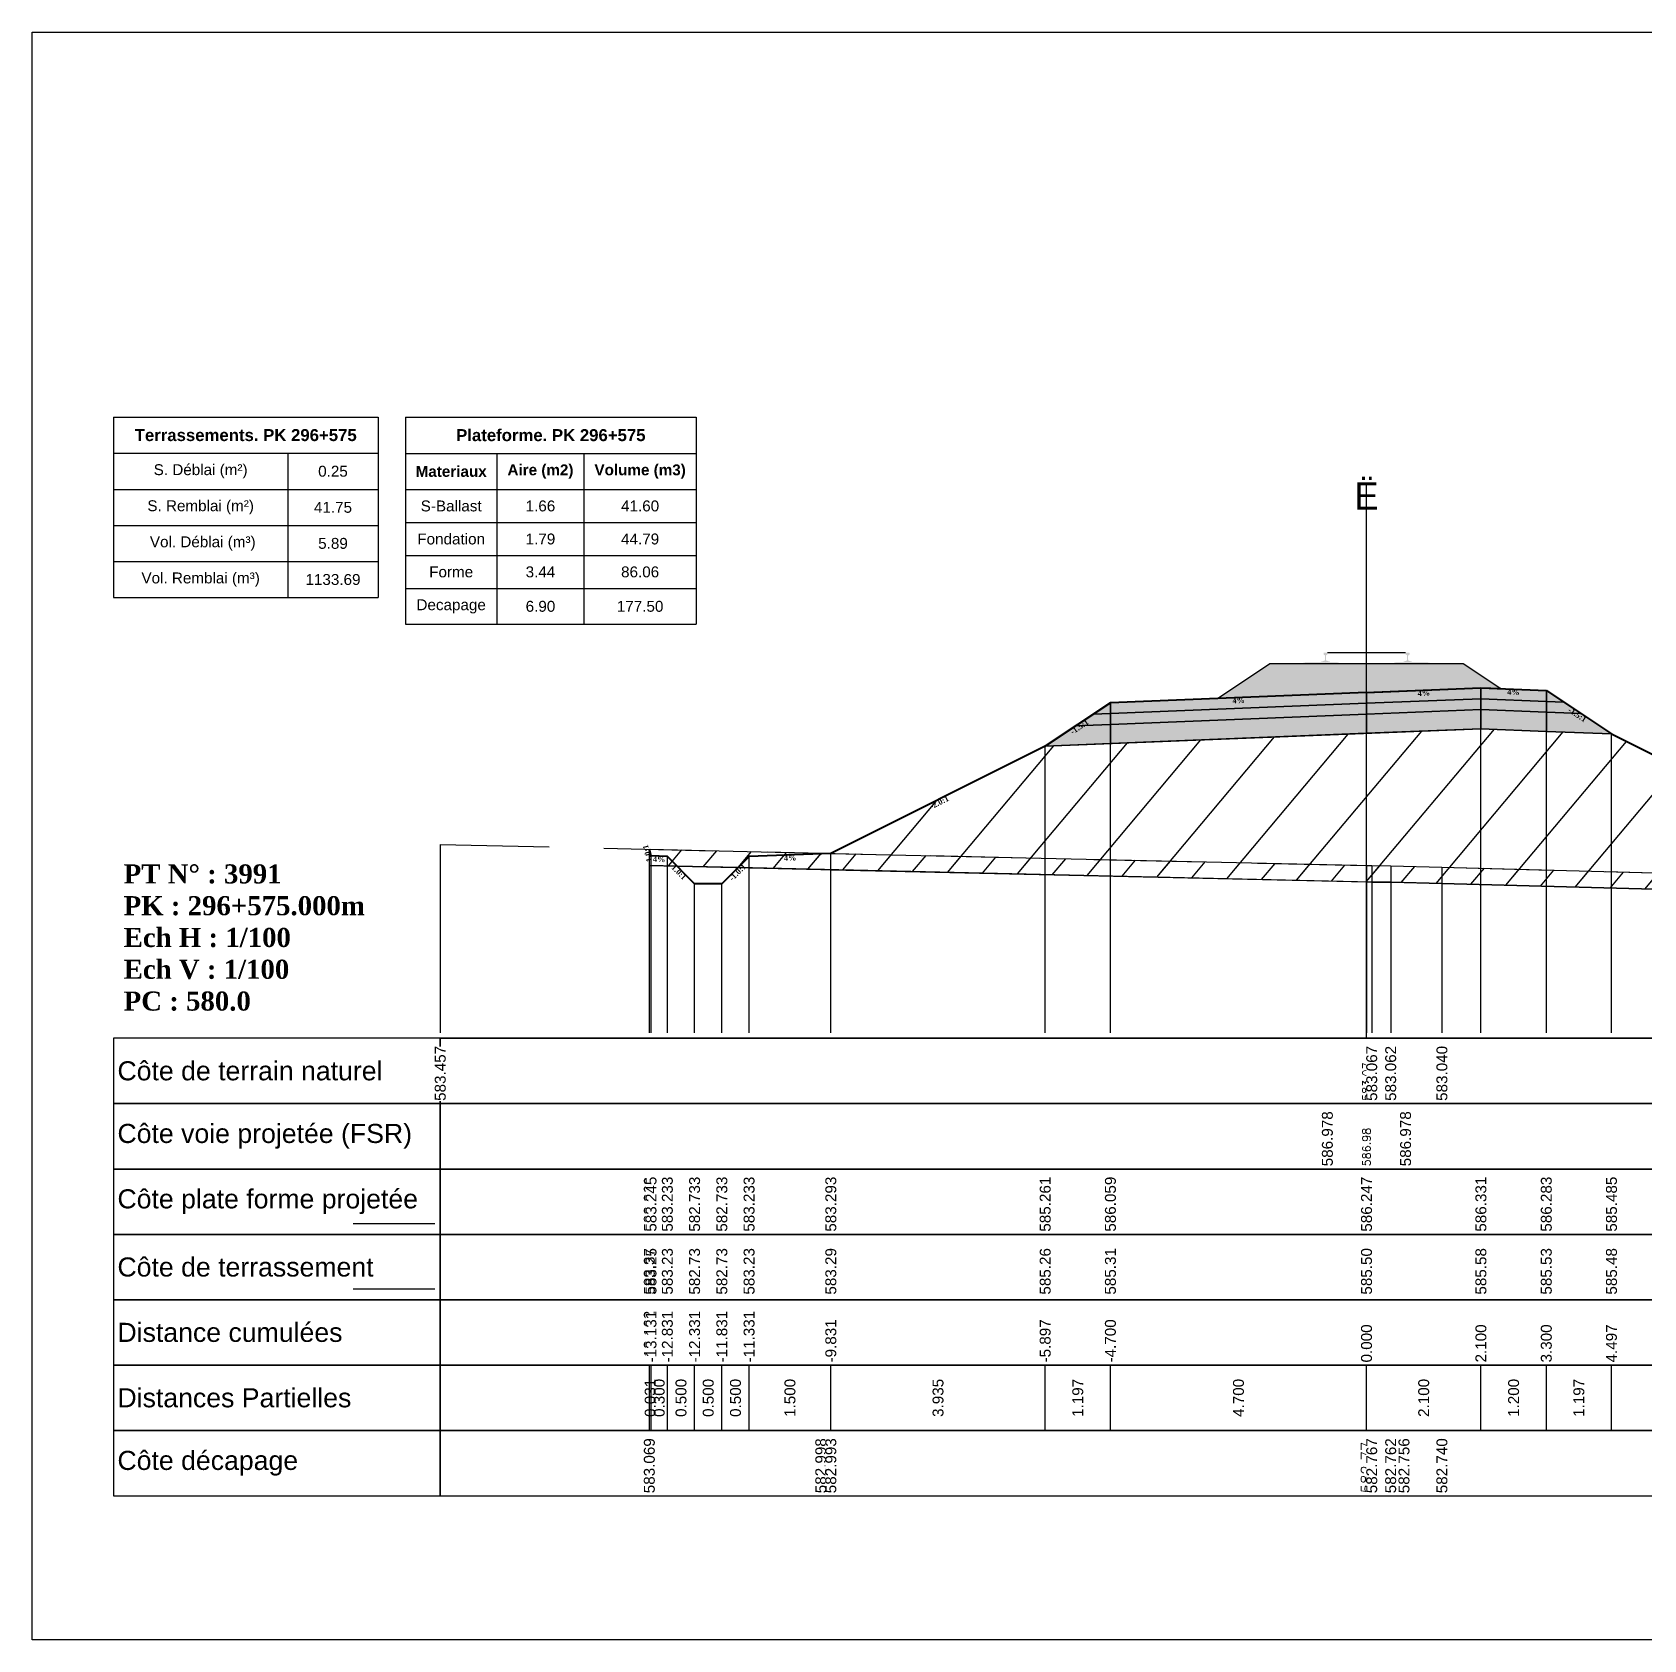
# Model space of a CAD drawing. Header units: millimetres. Extents: x 2762 to 3076, y 916 to 3305.
# Drawn here: x 2950.21 to 2979.79, y 2885.65 to 2915.15 of the extents above; entities that cross this region are included whole.
import ezdxf

# ---------------------------------------------------------------- set-up
doc = ezdxf.new("R2010")
doc.units = ezdxf.units.MM
doc.header["$LTSCALE"] = 2
doc.linetypes.add('CACHE', pattern=[9.525, 6.35, -3.175])
doc.linetypes.add('DASHED', pattern=[0.75, 0.5, -0.25])
for name, color, linetype in [('C-ANNO-TABL', 1, 'Continuous'), ('C-ANNO-TABL-TEXT', 150, 'Continuous'), ('C-ANNO-TABL-TITL', 150, 'Continuous'), ('C-ANNO-TABL-TTBL', 5, 'Continuous'), ('C-ROAD-CORR', 5, 'Continuous'), ('C-ROAD-SCTN', 7, 'Continuous')]:
    doc.layers.add(name, color=color, linetype=linetype)
doc.styles.add('ARIAL', font='arial.ttf')
doc.styles.add('C3D_Etiquette', font='romans.shx')
doc.styles.add('C3D_Profil_Travers', font='romans.shx')
doc.styles.get("Standard").update_dxf_attribs({"font": 'arial.ttf'})

msp = doc.modelspace()

# ---------------------------------------------------------------- hatches: boundary and pattern name
at = {"linetype": 'Continuous', "lineweight": -3}
msp.add_hatch(color=254, dxfattribs=at).paths.add_polyline_path([(2973.487, 2903.378), (2973.487, 2903.563), (2973.602, 2903.584), (2973.95, 2903.584), (2973.95, 2903.589), (2973.876, 2903.589), (2973.876, 2903.599), (2973.877, 2903.6), (2973.879, 2903.601), (2973.88, 2903.601), (2973.9, 2903.603), (2973.903, 2903.603), (2973.906, 2903.605), (2973.934, 2903.615), (2973.937, 2903.616), (2973.938, 2903.618), (2973.939, 2903.619), (2973.94, 2903.623), (2973.941, 2903.63), (2973.942, 2903.639), (2973.943, 2903.65), (2973.943, 2903.674), (2973.942, 2903.689), (2973.942, 2903.696), (2973.941, 2903.702), (2973.94, 2903.706), (2973.94, 2903.708), (2973.939, 2903.712), (2973.938, 2903.713), (2973.937, 2903.715), (2973.936, 2903.716), (2973.935, 2903.717), (2973.919, 2903.722), (2973.917, 2903.724), (2973.916, 2903.725), (2973.915, 2903.727), (2973.915, 2903.729), (2973.915, 2903.747), (2973.916, 2903.752), (2973.917, 2903.754), (2973.919, 2903.756), (2973.921, 2903.758), (2973.924, 2903.759), (2973.925, 2903.759), (2973.929, 2903.76), (2973.933, 2903.761), (2973.936, 2903.761), (2973.94, 2903.761), (2973.945, 2903.761), (2973.948, 2903.761), (2973.951, 2903.761), (2973.955, 2903.761), (2973.958, 2903.761), (2973.962, 2903.761), (2973.967, 2903.761), (2973.97, 2903.761), (2973.974, 2903.76), (2973.978, 2903.759), (2973.979, 2903.759), (2973.981, 2903.758), (2973.984, 2903.756), (2973.986, 2903.754), (2973.987, 2903.752), (2973.987, 2903.747), (2973.987, 2903.729), (2973.987, 2903.727), (2973.987, 2903.725), (2973.986, 2903.724), (2973.984, 2903.722), (2973.968, 2903.717), (2973.967, 2903.716), (2973.965, 2903.715), (2973.964, 2903.713), (2973.964, 2903.712), (2973.963, 2903.708), (2973.962, 2903.706), (2973.962, 2903.702), (2973.961, 2903.696), (2973.96, 2903.689), (2973.96, 2903.674), (2973.96, 2903.65), (2973.961, 2903.639), (2973.962, 2903.63), (2973.963, 2903.623), (2973.964, 2903.619), (2973.965, 2903.618), (2973.966, 2903.616), (2973.968, 2903.615), (2973.997, 2903.605), (2974, 2903.603), (2974.003, 2903.603), (2974.023, 2903.601), (2974.024, 2903.601), (2974.025, 2903.6), (2974.026, 2903.599), (2974.026, 2903.589), (2973.952, 2903.589), (2973.952, 2903.584), (2974.156, 2903.584), (2974.288, 2903.553), (2975.122, 2903.553), (2975.253, 2903.584), (2975.457, 2903.584), (2975.457, 2903.589), (2975.383, 2903.589), (2975.383, 2903.599), (2975.384, 2903.6), (2975.386, 2903.601), (2975.387, 2903.601), (2975.407, 2903.603), (2975.41, 2903.603), (2975.413, 2903.605), (2975.441, 2903.615), (2975.444, 2903.616), (2975.445, 2903.618), (2975.446, 2903.619), (2975.447, 2903.623), (2975.448, 2903.63), (2975.449, 2903.639), (2975.45, 2903.65), (2975.45, 2903.674), (2975.449, 2903.689), (2975.449, 2903.696), (2975.448, 2903.702), (2975.447, 2903.706), (2975.447, 2903.708), (2975.446, 2903.712), (2975.445, 2903.713), (2975.444, 2903.715), (2975.443, 2903.716), (2975.442, 2903.717), (2975.426, 2903.722), (2975.424, 2903.724), (2975.423, 2903.725), (2975.422, 2903.727), (2975.422, 2903.729), (2975.422, 2903.747), (2975.423, 2903.752), (2975.424, 2903.754), (2975.426, 2903.756), (2975.428, 2903.758), (2975.431, 2903.759), (2975.432, 2903.759), (2975.436, 2903.76), (2975.44, 2903.761), (2975.443, 2903.761), (2975.447, 2903.761), (2975.452, 2903.761), (2975.455, 2903.761), (2975.458, 2903.761), (2975.462, 2903.761), (2975.465, 2903.761), (2975.469, 2903.761), (2975.474, 2903.761), (2975.477, 2903.761), (2975.481, 2903.76), (2975.485, 2903.759), (2975.486, 2903.759), (2975.488, 2903.758), (2975.491, 2903.756), (2975.493, 2903.754), (2975.494, 2903.752), (2975.494, 2903.747), (2975.494, 2903.729), (2975.494, 2903.727), (2975.494, 2903.725), (2975.493, 2903.724), (2975.491, 2903.722), (2975.475, 2903.717), (2975.474, 2903.716), (2975.472, 2903.715), (2975.471, 2903.713), (2975.471, 2903.712), (2975.47, 2903.708), (2975.469, 2903.706), (2975.469, 2903.702), (2975.468, 2903.696), (2975.467, 2903.689), (2975.467, 2903.674), (2975.467, 2903.65), (2975.468, 2903.639), (2975.469, 2903.63), (2975.47, 2903.623), (2975.471, 2903.619), (2975.472, 2903.618), (2975.473, 2903.616), (2975.475, 2903.615), (2975.504, 2903.605), (2975.507, 2903.603), (2975.51, 2903.603), (2975.53, 2903.601), (2975.531, 2903.601), (2975.532, 2903.6), (2975.533, 2903.599), (2975.533, 2903.589), (2975.459, 2903.589), (2975.459, 2903.584), (2975.807, 2903.584), (2975.922, 2903.563), (2975.922, 2903.378)])
h = msp.add_hatch(dxfattribs=at)
h.set_pattern_fill('GRAVEL', color=252, scale=0.009, style=0)
h.set_pattern_definition([(228.0128, (2972.136781, 2903.149716), (-1.8288, -2.0574), [0.030755, -3.0447435]), (184.96974, (2972.116207, 2903.126856), (2.743199999, 0.228600013), [0.0527764, -5.2248644]), (132.51045, (2972.063629, 2903.122284), (2.286, -2.5146), [0.0372133, -3.684125]), (267.2737, (2971.974475, 2903.065134), (0.2286, 4.572), [0.0480604, -4.7579794]), (292.83365, (2971.972189, 2903.017128), (-1.143, 2.7432), [0.047127, -4.6655827]), (357.2737, (2971.990477, 2902.973694), (-4.572, 0.2286), [0.0480604, -4.7579794]), (37.69424, (2972.038483, 2902.971408), (-2.9718, -2.286), [0.0635574, -6.2921804]), (72.25533, (2972.088775, 2903.01027), (1.6002, 5.0292), [0.0600048, -5.940473]), (121.42957, (2972.107063, 2903.06742), (-1.8288, 2.9718), [0.048223, -4.774099]), (175.23636, (2972.081917, 2903.108568), (2.5146, -0.2286), [0.055054, -2.697654]), (222.39744, (2972.027053, 2903.11314), (-2.7432, -2.5146), [0.071197, -7.0485095]), (138.81407, (2972.20079, 2903.062848), (-1.6002, 1.3716), [0.0243004, -2.405751]), (171.46923, (2972.182501, 2903.07885), (2.9718, -0.4572), [0.0462314, -4.5769175]), (225, (2972.13678, 2903.08571), (-3e-17, -0.2286), [0.032329, -0.29096]), (203.1986, (2972.12078, 2903.11314), (1.143, 0.4572), [0.01741, -1.723556]), (291.8014, (2972.104777, 2903.106282), (-0.2286, 0.6858), [0.024621, -1.206428]), (30.9638, (2972.11392, 2903.083422), (0.6858, 0.4572), [0.039989, -1.292967]), (161.565, (2972.14821, 2903.103996), (0.4572, -0.2286), [0.028916, -0.693981]), (16.38954, (2971.972189, 2903.106282), (2.286, 0.6858), [0.040508, -4.0102944]), (70.34618, (2972.011051, 2903.117712), (-0.9144, -2.5146), [0.033984, -3.3643994]), (293.1986, (2972.14821, 2903.149716), (-0.4572, 1.143), [0.034819, -1.7061465]), (343.61046, (2972.161927, 2903.117712), (-2.286, 0.6858), [0.040508, -4.0102944]), (339.44395, (2971.97219, 2902.96455), (-1.143, 0.4572), [0.039063, -1.914096]), (294.77514, (2972.008765, 2902.950834), (-1.143, 2.5146), [0.0327305, -3.2403234]), (66.8014, (2972.150497, 2902.921116), (0.4572, 1.143), [0.034819, -1.7061465]), (17.35402, (2972.164213, 2902.95312), (-2.9718, -0.9144), [0.0383204, -3.793714]), (69.44395, (2972.038483, 2902.921116), (-0.4572, -1.143), [0.0195316, -1.933628]), (101.3099, (2972.13678, 2902.921116), (-0.2286, 0.9144), [0.011656, -1.1539795]), (165.9638, (2972.134495, 2902.932546), (0.6858, -0.2286), [0.047127, -0.895415]), (186.009, (2972.088775, 2902.943976), (2.286, 0.2286), [0.043674, -4.323723]), (303.69, (2972.11392, 2903.06285), (-0.2286, 0.4572), [0.032969, -0.79126]), (353.15723, (2972.132209, 2903.035416), (3.8862, -0.4572), [0.05756, -5.698441]), (60.9454, (2972.18936, 2903.028558), (-0.9144, -1.6002), [0.023536, -2.330045]), (90, (2972.2008, 2903.04913), (-0.2286, 0.2286), [0.013716, -0.214884]), (120.25644, (2972.084203, 2902.950834), (0.9144, -1.6002), [0.031758, -3.1440547]), (48.0128, (2972.068201, 2902.978266), (1.8288, 2.0574), [0.06151, -3.0139886]), (0, (2972.10935, 2903.02399), (0.2286, 0.2286), [0.059436, -0.169164]), (325.30485, (2972.168785, 2903.023986), (2.286, -1.6002), [0.036145, -3.5783385]), (254.0546, (2972.198503, 2903.003412), (-0.2286, -0.9144), [0.033285, -1.6309485]), (207.64598, (2972.189359, 2902.971408), (-4.3434, -2.286), [0.054193, -5.365122]), (175.42608, (2972.141353, 2902.946262), (-2.9718, 0.2286), [0.0573327, -5.675926])])
h.paths.add_polyline_path([(2971.972, 2902.921), (2972.93, 2903.559), (2976.48, 2903.559), (2977.169, 2903.1), (2976.805, 2903.114)])
h = msp.add_hatch(color=11, dxfattribs=at)
h.paths.add_polyline_path([(2978.005, 2902.866), (2978.005, 2903.066), (2978.324, 2902.854)])
h.paths.add_polyline_path([(2976.805, 2902.914), (2976.805, 2903.114), (2978.005, 2903.066), (2978.005, 2902.866)])
h.paths.add_polyline_path([(2974.705, 2902.83), (2974.705, 2903.03), (2976.805, 2903.114), (2976.805, 2902.914)])
h.paths.add_polyline_path([(2970.005, 2902.642), (2970.005, 2902.842), (2974.705, 2903.03), (2974.705, 2902.83)])
h.paths.add_polyline_path([(2969.685, 2902.63), (2970.005, 2902.842), (2970.005, 2902.642)])
h = msp.add_hatch(color=30, dxfattribs=at)
h.paths.add_polyline_path([(2978.005, 2902.666), (2978.005, 2902.866), (2978.324, 2902.854), (2978.643, 2902.641)])
h.paths.add_polyline_path([(2976.805, 2902.714), (2976.805, 2902.914), (2978.005, 2902.866), (2978.005, 2902.666)])
h.paths.add_polyline_path([(2974.705, 2902.63), (2974.705, 2902.83), (2976.805, 2902.914), (2976.805, 2902.714)])
h.paths.add_polyline_path([(2970.005, 2902.442), (2970.005, 2902.642), (2974.705, 2902.83), (2974.705, 2902.63)])
h.paths.add_polyline_path([(2969.366, 2902.417), (2969.685, 2902.63), (2970.005, 2902.642), (2970.005, 2902.442)])
h = msp.add_hatch(color=83, dxfattribs=at)
h.paths.add_polyline_path([(2978.005, 2902.316), (2978.005, 2902.666), (2978.643, 2902.641), (2979.201, 2902.269)])
h.paths.add_polyline_path([(2976.805, 2902.364), (2976.805, 2902.714), (2978.005, 2902.666), (2978.005, 2902.316)])
h.paths.add_polyline_path([(2974.705, 2902.28), (2974.705, 2902.63), (2976.805, 2902.714), (2976.805, 2902.364)])
h.paths.add_polyline_path([(2970.005, 2902.092), (2970.005, 2902.442), (2974.705, 2902.63), (2974.705, 2902.28)])
h.paths.add_polyline_path([(2968.808, 2902.045), (2969.366, 2902.417), (2970.005, 2902.442), (2970.005, 2902.092)])
h = msp.add_hatch(dxfattribs=at)
h.set_pattern_fill('_U', color=3, angle=50, style=0, pattern_type=0)
h.set_pattern_definition([(50, (2963.1719, 2899.816), (-0.766044, 0.642788), [])])
h.paths.add_polyline_path([(2963.172, 2899.816), (2963.373, 2900.017), (2964.873, 2900.077), (2968.808, 2902.045), (2976.805, 2902.364), (2979.201, 2902.269), (2984.556, 2899.591), (2984.556, 2899.291), (2976.089, 2899.524), (2975.149, 2899.546), (2974.801, 2899.551)])
h.paths.add_polyline_path([(2961.542, 2899.853), (2961.542, 2900.153), (2961.573, 2900.029), (2961.873, 2900.017), (2962.049, 2899.842)])
h = msp.add_hatch(dxfattribs=at)
h.set_pattern_fill('_U', color=150, scale=0.5, angle=50, style=0, pattern_type=0)
h.set_pattern_definition([(50, (2963.17194, 2899.81596), (-0.383022, 0.321394), [])])
h.paths.add_polyline_path([(2963.172, 2899.816), (2963.373, 2900.017), (2964.873, 2900.077), (2974.801, 2899.851), (2975.149, 2899.846), (2976.089, 2899.824), (2984.556, 2899.591), (2984.556, 2899.291), (2976.089, 2899.524), (2975.149, 2899.546), (2974.801, 2899.551)])
h.paths.add_polyline_path([(2961.542, 2900.153), (2964.873, 2900.077), (2963.373, 2900.017), (2963.172, 2899.816), (2962.049, 2899.842), (2961.873, 2900.017), (2961.573, 2900.029)])
h.paths.add_polyline_path([(2961.542, 2899.853), (2961.542, 2900.153), (2961.573, 2900.029), (2961.873, 2900.017), (2962.049, 2899.842)])

# ---------------------------------------------------------------- linework, layer by layer
at = {"color": 7, "linetype": 'Continuous', "lineweight": -3}
for p, q in [((2974.705, 2896.684), (2974.705, 2906.884)), ((2957.704, 2896.684), (2991.706, 2896.684)), ((2961.542, 2889.484), (2961.542, 2890.684)), ((2961.573, 2889.484), (2961.573, 2890.684)), ((2961.573, 2889.484), (2961.573, 2890.684)), ((2961.873, 2889.484), (2961.873, 2890.684)), ((2961.873, 2889.484), (2961.873, 2890.684)), ((2962.373, 2889.484), (2962.373, 2890.684)), ((2962.373, 2889.484), (2962.373, 2890.684)), ((2962.873, 2889.484), (2962.873, 2890.684)), ((2962.873, 2889.484), (2962.873, 2890.684)), ((2963.373, 2889.484), (2963.373, 2890.684)), ((2963.373, 2889.484), (2963.373, 2890.684)), ((2964.873, 2889.484), (2964.873, 2890.684)), ((2964.873, 2889.484), (2964.873, 2890.684)), ((2968.808, 2889.484), (2968.808, 2890.684)), ((2968.808, 2889.484), (2968.808, 2890.684)), ((2970.005, 2889.484), (2970.005, 2890.684)), ((2970.005, 2889.484), (2970.005, 2890.684)), ((2974.705, 2889.484), (2974.705, 2890.684)), ((2974.705, 2889.484), (2974.705, 2890.684)), ((2976.805, 2889.484), (2976.805, 2890.684)), ((2976.805, 2889.484), (2976.805, 2890.684)), ((2978.005, 2889.484), (2978.005, 2890.684)), ((2978.005, 2889.484), (2978.005, 2890.684)), ((2979.201, 2889.484), (2979.201, 2890.684)), ((2979.201, 2889.484), (2979.201, 2890.684))]:
    msp.add_line(p, q, dxfattribs=at)
at = {"color": 251, "linetype": 'Continuous', "lineweight": -3}
for p, q in [((2971.972, 2902.921), (2972.93, 2903.559)), ((2972.93, 2903.559), (2976.48, 2903.559)), ((2976.48, 2903.559), (2977.169, 2903.1)), ((2976.805, 2903.114), (2971.972, 2902.921)), ((2974.705, 2903.03), (2976.805, 2903.114)), ((2977.169, 2903.1), (2976.805, 2903.114)), ((2976.805, 2902.914), (2976.805, 2903.114)), ((2976.805, 2903.114), (2978.005, 2903.066)), ((2976.805, 2903.114), (2976.805, 2902.914)), ((2969.685, 2902.63), (2970.005, 2902.842)), ((2970.005, 2902.842), (2974.705, 2903.03)), ((2970.005, 2902.642), (2970.005, 2902.842)), ((2970.005, 2902.842), (2970.005, 2902.642)), ((2974.705, 2902.83), (2970.005, 2902.642)), ((2974.705, 2902.83), (2974.705, 2903.03)), ((2974.705, 2903.03), (2974.705, 2902.83)), ((2976.805, 2902.914), (2974.705, 2902.83)), ((2978.005, 2902.866), (2976.805, 2902.914)), ((2978.005, 2902.866), (2978.005, 2903.066)), ((2978.005, 2903.066), (2978.324, 2902.854)), ((2978.005, 2903.066), (2978.005, 2902.866)), ((2978.324, 2902.854), (2978.005, 2902.866)), ((2970.005, 2902.642), (2969.685, 2902.63))]:
    msp.add_line(p, q, dxfattribs=at)
at = {"color": 53, "linetype": 'Continuous', "lineweight": -3}
for p, q in [((2970.005, 2902.642), (2974.705, 2902.83)), ((2974.705, 2902.83), (2976.805, 2902.914)), ((2974.705, 2902.63), (2974.705, 2902.83)), ((2974.705, 2902.83), (2974.705, 2902.63)), ((2976.805, 2902.714), (2976.805, 2902.914)), ((2976.805, 2902.914), (2978.005, 2902.866)), ((2976.805, 2902.914), (2976.805, 2902.714)), ((2978.005, 2902.666), (2978.005, 2902.866)), ((2978.005, 2902.866), (2978.324, 2902.854)), ((2978.005, 2902.866), (2978.005, 2902.666)), ((2978.324, 2902.854), (2978.643, 2902.641)), ((2969.366, 2902.417), (2969.685, 2902.63)), ((2969.685, 2902.63), (2970.005, 2902.642)), ((2970.005, 2902.442), (2970.005, 2902.642)), ((2970.005, 2902.642), (2970.005, 2902.442)), ((2974.705, 2902.63), (2970.005, 2902.442)), ((2970.005, 2902.442), (2974.705, 2902.63)), ((2976.805, 2902.714), (2974.705, 2902.63)), ((2974.705, 2902.63), (2976.805, 2902.714)), ((2974.705, 2902.28), (2974.705, 2902.63)), ((2974.705, 2902.63), (2974.705, 2902.28)), ((2978.005, 2902.666), (2976.805, 2902.714)), ((2976.805, 2902.364), (2976.805, 2902.714)), ((2976.805, 2902.714), (2978.005, 2902.666)), ((2976.805, 2902.714), (2976.805, 2902.364)), ((2978.643, 2902.641), (2978.005, 2902.666)), ((2978.005, 2902.316), (2978.005, 2902.666)), ((2978.005, 2902.666), (2978.643, 2902.641)), ((2978.005, 2902.666), (2978.005, 2902.316)), ((2978.643, 2902.641), (2979.201, 2902.269)), ((2968.808, 2902.045), (2969.366, 2902.417)), ((2970.005, 2902.442), (2969.366, 2902.417)), ((2969.366, 2902.417), (2970.005, 2902.442)), ((2970.005, 2902.092), (2970.005, 2902.442)), ((2970.005, 2902.442), (2970.005, 2902.092)), ((2974.705, 2902.28), (2970.005, 2902.092)), ((2976.805, 2902.364), (2974.705, 2902.28)), ((2978.005, 2902.316), (2976.805, 2902.364)), ((2979.201, 2902.269), (2978.005, 2902.316)), ((2970.005, 2902.092), (2968.808, 2902.045))]:
    msp.add_line(p, q, dxfattribs=at)
at = {"color": 253, "linetype": 'Continuous', "lineweight": -3}
for p, q in [((2968.808, 2902.045), (2976.805, 2902.364)), ((2976.805, 2902.364), (2979.201, 2902.269)), ((2979.201, 2902.269), (2984.556, 2899.591)), ((2964.873, 2900.077), (2968.808, 2902.045)), ((2961.542, 2900.153), (2964.873, 2900.077)), ((2961.573, 2900.029), (2961.542, 2900.153)), ((2961.542, 2899.853), (2961.542, 2900.153)), ((2961.542, 2900.153), (2961.573, 2900.029)), ((2961.542, 2899.853), (2961.542, 2900.153)), ((2961.542, 2900.153), (2961.573, 2900.029)), ((2962.049, 2899.842), (2961.542, 2899.853)), ((2962.049, 2899.842), (2961.542, 2899.853)), ((2961.873, 2900.017), (2961.573, 2900.029)), ((2961.573, 2900.029), (2961.873, 2900.017)), ((2961.573, 2900.029), (2961.873, 2900.017)), ((2962.049, 2899.842), (2961.873, 2900.017)), ((2961.873, 2900.017), (2962.049, 2899.842)), ((2961.873, 2900.017), (2962.049, 2899.842)), ((2963.172, 2899.816), (2962.049, 2899.842)), ((2962.049, 2899.842), (2963.172, 2899.816)), ((2962.373, 2899.517), (2962.049, 2899.842)), ((2963.172, 2899.816), (2963.373, 2900.017)), ((2963.373, 2900.017), (2963.172, 2899.816)), ((2963.172, 2899.816), (2963.373, 2900.017)), ((2963.373, 2900.017), (2964.873, 2900.077)), ((2964.873, 2900.077), (2963.373, 2900.017)), ((2963.373, 2900.017), (2964.873, 2900.077)), ((2964.873, 2900.077), (2974.801, 2899.851)), ((2974.801, 2899.851), (2975.149, 2899.846)), ((2975.149, 2899.846), (2976.089, 2899.824)), ((2976.089, 2899.824), (2984.556, 2899.591)), ((2963.172, 2899.816), (2962.873, 2899.517)), ((2974.801, 2899.551), (2963.172, 2899.816)), ((2974.801, 2899.551), (2963.172, 2899.816)), ((2975.149, 2899.546), (2974.801, 2899.551)), ((2975.149, 2899.546), (2974.801, 2899.551)), ((2976.089, 2899.524), (2975.149, 2899.546)), ((2976.089, 2899.524), (2975.149, 2899.546)), ((2962.873, 2899.517), (2962.373, 2899.517)), ((2984.556, 2899.291), (2976.089, 2899.524)), ((2984.556, 2899.291), (2976.089, 2899.524))]:
    msp.add_line(p, q, dxfattribs=at)
at = {"color": 8, "linetype": 'CACHE', "lineweight": -3}
for p, q in [((2974.705, 2896.784), (2974.705, 2902.28)), ((2974.705, 2896.784), (2974.705, 2902.28)), ((2976.805, 2896.784), (2976.805, 2902.364)), ((2978.005, 2896.784), (2978.005, 2902.316)), ((2979.201, 2896.784), (2979.201, 2902.269)), ((2968.808, 2896.784), (2968.808, 2902.045)), ((2970.005, 2896.784), (2970.005, 2902.092)), ((2961.542, 2896.784), (2961.542, 2900.153)), ((2961.573, 2896.784), (2961.573, 2900.029)), ((2961.873, 2896.784), (2961.873, 2900.017)), ((2963.373, 2896.784), (2963.373, 2900.017)), ((2964.873, 2896.784), (2964.873, 2900.077)), ((2962.373, 2896.784), (2962.373, 2899.517)), ((2962.873, 2896.784), (2962.873, 2899.517))]:
    msp.add_line(p, q, dxfattribs=at)
at = {"color": 105, "linetype": 'DASHED', "lineweight": -3, "ltscale": 2}
for p, q in [((2957.705, 2900.24), (2974.705, 2899.853)), ((2974.705, 2899.853), (2974.801, 2899.851)), ((2974.801, 2899.851), (2975.149, 2899.846)), ((2975.149, 2899.846), (2976.089, 2899.824)), ((2976.089, 2899.824), (2991.705, 2899.395))]:
    msp.add_line(p, q, dxfattribs=at)
at = {"color": 98, "linetype": 'CACHE', "lineweight": -3}
for p, q in [((2957.705, 2900.24), (2957.705, 2896.784)), ((2974.705, 2899.853), (2974.705, 2896.784)), ((2974.801, 2899.851), (2974.801, 2896.784)), ((2975.149, 2899.846), (2975.149, 2896.784)), ((2976.089, 2899.824), (2976.089, 2896.784))]:
    msp.add_line(p, q, dxfattribs=at)
at = {"color": 6, "linetype": 'Continuous', "lineweight": -3}
for p, q in [((2961.542, 2899.853), (2964.689, 2899.781)), ((2964.689, 2899.781), (2964.873, 2899.777)), ((2964.873, 2899.777), (2974.705, 2899.553)), ((2974.705, 2899.553), (2974.801, 2899.551)), ((2974.801, 2899.551), (2975.149, 2899.546)), ((2975.149, 2899.546), (2975.393, 2899.54)), ((2975.393, 2899.54), (2976.089, 2899.524)), ((2976.089, 2899.524), (2984.556, 2899.291))]:
    msp.add_line(p, q, dxfattribs=at)
at = {"color": 154, "linetype": 'Continuous', "lineweight": -3}
msp.add_line((2956.104, 2893.284), (2957.604, 2893.284), dxfattribs=at)
at = {"color": 1, "linetype": 'Continuous', "lineweight": -3}
msp.add_line((2956.104, 2892.084), (2957.604, 2892.084), dxfattribs=at)
at = {"color": 7, "linetype": 'Continuous', "lineweight": -3}
for points in [[(2957.704, 2895.484), (2957.704, 2896.684), (2951.704, 2896.684), (2951.704, 2895.484)], [(2957.704, 2895.484), (2991.706, 2895.484), (2991.706, 2896.684), (2957.704, 2896.684)], [(2957.704, 2894.284), (2957.704, 2895.484), (2951.704, 2895.484), (2951.704, 2894.284)], [(2957.704, 2894.284), (2991.706, 2894.284), (2991.706, 2895.484), (2957.704, 2895.484)], [(2957.704, 2893.084), (2957.704, 2894.284), (2951.704, 2894.284), (2951.704, 2893.084)], [(2957.704, 2893.084), (2991.706, 2893.084), (2991.706, 2894.284), (2957.704, 2894.284)], [(2957.704, 2891.884), (2957.704, 2893.084), (2951.704, 2893.084), (2951.704, 2891.884)], [(2957.704, 2891.884), (2991.706, 2891.884), (2991.706, 2893.084), (2957.704, 2893.084)], [(2957.704, 2890.684), (2957.704, 2891.884), (2951.704, 2891.884), (2951.704, 2890.684)], [(2957.704, 2890.684), (2991.706, 2890.684), (2991.706, 2891.884), (2957.704, 2891.884)], [(2957.704, 2889.484), (2957.704, 2890.684), (2951.704, 2890.684), (2951.704, 2889.484)], [(2957.704, 2889.484), (2991.706, 2889.484), (2991.706, 2890.684), (2957.704, 2890.684)], [(2957.704, 2888.284), (2957.704, 2889.484), (2951.704, 2889.484), (2951.704, 2888.284)], [(2957.704, 2888.284), (2991.706, 2888.284), (2991.706, 2889.484), (2957.704, 2889.484)]]:
    msp.add_3dface(points, dxfattribs=at)
at = {"layer": 'C-ANNO-TABL', "color": 7, "linetype": 'Continuous', "lineweight": -3}
for p, q in [((2951.704, 2907.419), (2954.908, 2907.419)), ((2954.908, 2907.419), (2956.563, 2907.419)), ((2954.908, 2907.419), (2954.908, 2906.757)), ((2957.063, 2907.416), (2958.745, 2907.416)), ((2958.745, 2907.416), (2960.341, 2907.416)), ((2958.745, 2907.416), (2958.745, 2906.754)), ((2960.341, 2907.416), (2962.403, 2907.416)), ((2960.341, 2907.416), (2960.341, 2906.754)), ((2951.704, 2906.757), (2954.908, 2906.757)), ((2954.908, 2906.757), (2956.563, 2906.757)), ((2954.908, 2906.757), (2954.908, 2906.095)), ((2957.063, 2906.754), (2958.745, 2906.754)), ((2958.745, 2906.754), (2960.341, 2906.754)), ((2958.745, 2906.754), (2958.745, 2906.147)), ((2960.341, 2906.754), (2962.403, 2906.754)), ((2960.341, 2906.754), (2960.341, 2906.147)), ((2951.704, 2906.095), (2954.908, 2906.095)), ((2954.908, 2906.095), (2956.563, 2906.095)), ((2954.908, 2906.095), (2954.908, 2905.432)), ((2957.063, 2906.147), (2958.745, 2906.147)), ((2958.745, 2906.147), (2960.341, 2906.147)), ((2958.745, 2906.147), (2958.745, 2905.543)), ((2960.341, 2906.147), (2962.403, 2906.147)), ((2960.341, 2906.147), (2960.341, 2905.543)), ((2957.063, 2905.543), (2958.745, 2905.543)), ((2958.745, 2905.543), (2960.341, 2905.543)), ((2958.745, 2905.543), (2958.745, 2904.939)), ((2960.341, 2905.543), (2962.403, 2905.543)), ((2960.341, 2905.543), (2960.341, 2904.939)), ((2951.704, 2905.432), (2954.908, 2905.432)), ((2954.908, 2905.432), (2956.563, 2905.432)), ((2954.908, 2905.432), (2954.908, 2904.77)), ((2957.063, 2904.939), (2958.745, 2904.939)), ((2958.745, 2904.939), (2960.341, 2904.939)), ((2958.745, 2904.939), (2958.745, 2904.28)), ((2960.341, 2904.939), (2962.403, 2904.939)), ((2960.341, 2904.939), (2960.341, 2904.28))]:
    msp.add_line(p, q, dxfattribs=at)
at = {"layer": 'C-ANNO-TABL-TTBL', "color": 7, "linetype": 'Continuous', "lineweight": -3}
for p, q in [((2951.704, 2908.084), (2956.563, 2908.084)), ((2951.704, 2908.084), (2951.704, 2907.419)), ((2956.563, 2908.084), (2956.563, 2907.419)), ((2957.063, 2908.084), (2962.403, 2908.084)), ((2957.063, 2908.084), (2957.063, 2907.416)), ((2962.403, 2908.084), (2962.403, 2907.416)), ((2951.704, 2907.419), (2951.704, 2906.757)), ((2956.563, 2907.419), (2956.563, 2906.757)), ((2957.063, 2907.416), (2957.063, 2906.754)), ((2962.403, 2907.416), (2962.403, 2906.754)), ((2951.704, 2906.757), (2951.704, 2906.095)), ((2956.563, 2906.757), (2956.563, 2906.095)), ((2957.063, 2906.754), (2957.063, 2906.147)), ((2962.403, 2906.754), (2962.403, 2906.147)), ((2951.704, 2906.095), (2951.704, 2905.432)), ((2956.563, 2906.095), (2956.563, 2905.432)), ((2957.063, 2906.147), (2957.063, 2905.543)), ((2962.403, 2906.147), (2962.403, 2905.543)), ((2957.063, 2905.543), (2957.063, 2904.939)), ((2962.403, 2905.543), (2962.403, 2904.939)), ((2951.704, 2905.432), (2951.704, 2904.77)), ((2956.563, 2905.432), (2956.563, 2904.77)), ((2957.063, 2904.939), (2957.063, 2904.28)), ((2962.403, 2904.939), (2962.403, 2904.28)), ((2951.704, 2904.77), (2954.908, 2904.77)), ((2954.908, 2904.77), (2956.563, 2904.77)), ((2957.063, 2904.28), (2958.745, 2904.28)), ((2958.745, 2904.28), (2960.341, 2904.28)), ((2960.341, 2904.28), (2962.403, 2904.28))]:
    msp.add_line(p, q, dxfattribs=at)
at = {"layer": 'C-ROAD-CORR', "color": 1, "linetype": 'Continuous', "lineweight": 40}
for p, q in [((2974.705, 2903.03), (2976.805, 2903.114)), ((2976.805, 2903.114), (2978.005, 2903.066)), ((2970.005, 2902.842), (2968.808, 2902.045)), ((2974.705, 2903.03), (2970.005, 2902.842)), ((2978.005, 2903.066), (2979.201, 2902.269)), ((2979.201, 2902.269), (2984.556, 2899.591)), ((2968.808, 2902.045), (2964.873, 2900.077)), ((2961.573, 2900.029), (2961.542, 2900.153)), ((2961.873, 2900.017), (2961.573, 2900.029)), ((2962.373, 2899.517), (2961.873, 2900.017)), ((2963.373, 2900.017), (2962.873, 2899.517)), ((2964.873, 2900.077), (2963.373, 2900.017)), ((2962.873, 2899.517), (2962.373, 2899.517))]:
    msp.add_line(p, q, dxfattribs=at)
at = {"layer": 'C-ROAD-CORR', "color": 102, "linetype": 'Continuous', "lineweight": -3, "ltscale": 0.5}
for p, q in [((2974.705, 2902.28), (2970.005, 2902.092)), ((2974.705, 2902.28), (2976.805, 2902.364)), ((2976.805, 2902.364), (2978.005, 2902.316)), ((2978.005, 2902.316), (2979.201, 2902.269)), ((2970.005, 2902.092), (2968.808, 2902.045))]:
    msp.add_line(p, q, dxfattribs=at)
at = {"layer": 'C-ROAD-CORR', "color": 1, "linetype": 'Continuous', "lineweight": -3}
for p, q in [((2962.373, 2899.517), (2961.873, 2900.017)), ((2963.373, 2900.017), (2962.873, 2899.517))]:
    msp.add_line(p, q, dxfattribs=at)
at = {"layer": 'C-ROAD-SCTN', "color": 154, "linetype": 'Continuous', "lineweight": -3}
for p, q in [((2973.987, 2903.761), (2974.705, 2903.761)), ((2974.705, 2903.761), (2975.422, 2903.761)), ((2974.705, 2903.03), (2976.805, 2903.114)), ((2976.805, 2903.114), (2978.005, 2903.066)), ((2968.808, 2902.045), (2970.005, 2902.842)), ((2970.005, 2902.842), (2974.705, 2903.03)), ((2978.005, 2903.066), (2979.201, 2902.269)), ((2979.201, 2902.269), (2984.556, 2899.591)), ((2964.873, 2900.077), (2968.808, 2902.045)), ((2961.542, 2900.153), (2961.573, 2900.029)), ((2961.573, 2900.029), (2961.873, 2900.017)), ((2961.873, 2900.017), (2962.373, 2899.517)), ((2962.873, 2899.517), (2963.373, 2900.017)), ((2963.373, 2900.017), (2964.873, 2900.077)), ((2962.373, 2899.517), (2962.873, 2899.517))]:
    msp.add_line(p, q, dxfattribs=at)
at = {"layer": 'C-ROAD-SCTN', "color": 140, "linetype": 'Continuous', "lineweight": -3}
for p, q in [((2971.972, 2902.921), (2972.93, 2903.559)), ((2972.93, 2903.559), (2972.973, 2903.559)), ((2972.973, 2903.559), (2974.705, 2903.559)), ((2974.705, 2903.559), (2976.436, 2903.559)), ((2976.436, 2903.559), (2976.48, 2903.559)), ((2976.48, 2903.559), (2977.169, 2903.1))]:
    msp.add_line(p, q, dxfattribs=at)
at = {"layer": 'C-ROAD-SCTN', "color": 1, "linetype": 'Continuous', "lineweight": -3}
for p, q in [((2970.005, 2902.092), (2974.705, 2902.28)), ((2974.705, 2902.28), (2976.805, 2902.364)), ((2976.805, 2902.364), (2978.005, 2902.316)), ((2978.005, 2902.316), (2979.201, 2902.269)), ((2979.201, 2902.269), (2984.556, 2899.591)), ((2964.873, 2900.077), (2968.808, 2902.045)), ((2968.808, 2902.045), (2970.005, 2902.092)), ((2961.542, 2900.153), (2961.573, 2900.029)), ((2961.573, 2900.029), (2961.873, 2900.017)), ((2961.873, 2900.017), (2962.373, 2899.517)), ((2962.873, 2899.517), (2963.373, 2900.017)), ((2963.373, 2900.017), (2964.873, 2900.077)), ((2962.373, 2899.517), (2962.873, 2899.517))]:
    msp.add_line(p, q, dxfattribs=at)

# ---------------------------------------------------------------- texts
at = {"color": 7, "linetype": 'Continuous', "lineweight": -3}
for s, insert, char_height, attachment_point, style in [('{\\fWingdings|b0|i0|c2|p0;Ë}', (2974.705, 2906.384), 0.5, 8, 'C3D_Profil_Travers'), ('{\\fTimes New Roman|b1|i0|c0|p18;PT N° : 3991\\PPK : 296+575.000m\\PEch H : 1/100\\PEch V : 1/100\\PPC : 580.0}', (2951.893, 2897.184), 0.35, 7, 'C3D_Profil_Travers'), ('{\\fArial|b0|i0|c0|p34;Côte de terrain naturel}', (2951.779, 2896.084), 0.35, 4, 'C3D_Etiquette'), ('{\\fArial|b0|i0|c0|p34;Côte plate forme projetée}', (2951.779, 2893.684), 0.35, 4, 'C3D_Etiquette'), ('{\\fArial|b0|i0|c0|p34;Côte de terrassement}', (2951.779, 2892.484), 0.35, 4, 'C3D_Etiquette'), ('{\\fArial|b0|i0|c0|p34;Distance cumulées}', (2951.779, 2891.284), 0.35, 4, 'C3D_Etiquette'), ('{\\fArial|b0|i0|c0|p34;Distances Partielles}', (2951.779, 2890.084), 0.35, 4, 'C3D_Etiquette'), ('{\\fArial|b0|i0|c0|p34;Côte décapage}', (2951.779, 2888.884), 0.35, 4, 'C3D_Etiquette')]:
    msp.add_mtext(s, dxfattribs=dict(at, insert=insert, char_height=char_height, attachment_point=attachment_point, style=style))
at = {"color": 7, "linetype": 'Continuous', "lineweight": -3, "char_height": 0.1, "style": 'C3D_Etiquette'}
for s, insert, width, attachment_point, rotation in [('{\\fTimes New Roman|b1|i0|c0|p18;4%}', (2977.404, 2903.086), 0.42071, 2, 357.7094), ('{\\fTimes New Roman|b1|i0|c0|p18;4%}', (2972.355, 2902.932), 0.42071, 2, 2.2906), ('{\\fTimes New Roman|b1|i0|c0|p18;4%}', (2975.755, 2903.068), 0.37094, 2, 2.2906), ('{\\fTimes New Roman|b1|i0|c0|p18;-1.5:1}', (2969.408, 2902.44), 0.34598, 2, 33.6901), ('{\\fTimes New Roman|b1|i0|c0|p18;-1.5:1}', (2978.601, 2902.664), 0.34598, 2, 326.3099), ('{\\fTimes New Roman|b1|i0|c0|p18;-2.0:1}', (2966.842, 2901.057), 0.34598, 2, 26.5651), ('{\\fTimes New Roman|b1|i0|c0|p18;1.0:1}', (2961.554, 2900.09), 0.29446, 8, 104.0362), ('{\\fTimes New Roman|b1|i0|c0|p18;4%}', (2961.723, 2900.019), 0.37094, 2, 357.7094), ('{\\fTimes New Roman|b1|i0|c0|p18;1.0:1}', (2962.12, 2899.764), 0.29001, 2, 315), ('{\\fTimes New Roman|b1|i0|c0|p18;-1.0:1}', (2963.126, 2899.764), 0.34598, 2, 45), ('{\\fTimes New Roman|b1|i0|c0|p18;4%}', (2964.123, 2900.043), 0.42071, 2, 2.2906)]:
    msp.add_mtext(s, dxfattribs=dict(at, insert=insert, width=width, attachment_point=attachment_point, rotation=rotation))
at = {"color": 7, "linetype": 'Continuous', "lineweight": -3, "rotation": 90, "style": 'C3D_Profil_Travers'}
for s, insert, char_height, attachment_point in [('583.07', (2974.705, 2895.534), 0.15, 4), ('586.98', (2974.705, 2894.334), 0.15, 4), ('{\\fArial|b0|i0|c0|p34;583.37}', (2961.542, 2891.979), 0.2, 4), ('{\\fArial|b0|i0|c0|p34;583.25}', (2961.573, 2891.979), 0.2, 4), ('{\\fArial|b0|i0|c0|p34;583.23}', (2961.873, 2891.979), 0.2, 4), ('{\\fArial|b0|i0|c0|p34;582.73}', (2962.373, 2891.979), 0.2, 4), ('{\\fArial|b0|i0|c0|p34;582.73}', (2962.873, 2891.979), 0.2, 4), ('{\\fArial|b0|i0|c0|p34;583.23}', (2963.373, 2891.979), 0.2, 4), ('{\\fArial|b0|i0|c0|p34;583.29}', (2964.873, 2891.979), 0.2, 4), ('{\\fArial|b0|i0|c0|p34;585.26}', (2968.808, 2891.979), 0.2, 4), ('{\\fArial|b0|i0|c0|p34;585.31}', (2970.005, 2891.979), 0.2, 4), ('{\\fArial|b0|i0|c0|p34;585.50}', (2974.705, 2891.979), 0.2, 4), ('{\\fArial|b0|i0|c0|p34;585.58}', (2976.805, 2891.979), 0.2, 4), ('{\\fArial|b0|i0|c0|p34;585.53}', (2978.005, 2891.979), 0.2, 4), ('{\\fArial|b0|i0|c0|p34;585.48}', (2979.201, 2891.979), 0.2, 4), ('{\\fArial|b0|i0|c0|p34;0.031}', (2961.558, 2890.084), 0.2, 5), ('{\\fArial|b0|i0|c0|p34;0.300}', (2961.723, 2890.084), 0.2, 5), ('{\\fArial|b0|i0|c0|p34;0.500}', (2962.123, 2890.084), 0.2, 5), ('{\\fArial|b0|i0|c0|p34;0.500}', (2962.623, 2890.084), 0.2, 5), ('{\\fArial|b0|i0|c0|p34;0.500}', (2963.123, 2890.084), 0.2, 5), ('{\\fArial|b0|i0|c0|p34;1.500}', (2964.123, 2890.084), 0.2, 5), ('{\\fArial|b0|i0|c0|p34;3.935}', (2966.841, 2890.084), 0.2, 5), ('{\\fArial|b0|i0|c0|p34;1.197}', (2969.406, 2890.084), 0.2, 5), ('{\\fArial|b0|i0|c0|p34;4.700}', (2972.355, 2890.084), 0.2, 5), ('{\\fArial|b0|i0|c0|p34;2.100}', (2975.755, 2890.084), 0.2, 5), ('{\\fArial|b0|i0|c0|p34;1.200}', (2977.405, 2890.084), 0.2, 5), ('{\\fArial|b0|i0|c0|p34;1.197}', (2978.603, 2890.084), 0.2, 5), ('582.77', (2974.705, 2888.334), 0.2, 4)]:
    msp.add_mtext(s, dxfattribs=dict(at, insert=insert, char_height=char_height, attachment_point=attachment_point))
at = {"color": 7, "linetype": 'Continuous', "lineweight": -3, "insert": (2951.779, 2894.884), "char_height": 0.35, "attachment_point": 4}
msp.add_mtext('{\\fArial|b0|i0|c0|p34;Côte voie projetée (FSR)}', dxfattribs=at)
at = {"layer": 'C-ANNO-TABL-TEXT', "color": 7, "linetype": 'Continuous', "lineweight": -3, "char_height": 0.2, "attachment_point": 5, "style": 'ARIAL'}
for s, insert in [('{\\fArial|b0|i0|c0|p34;\\C7;0.25}', (2955.735, 2907.088)), ('{\\fArial|b0|i0|c0|p34;\\C7;41.75}', (2955.735, 2906.426)), ('{\\fArial|b0|i0|c0|p34;\\C7;S-Ballast}', (2957.904, 2906.451)), ('{\\fArial|b0|i0|c0|p34;\\C7;1.66}', (2959.543, 2906.451)), ('{\\C18;\\c0;41.60}', (2961.372, 2906.451)), ('{\\fArial|b0|i0|c0|p34;\\C7;5.89}', (2955.735, 2905.764)), ('{\\fArial|b0|i0|c0|p34;\\C7;Fondation}', (2957.904, 2905.845)), ('{\\fArial|b0|i0|c0|p34;\\C7;1.79}', (2959.543, 2905.845)), ('{\\C18;\\c0;44.79}', (2961.372, 2905.845)), ('{\\fArial|b0|i0|c0|p34;\\C7;1133.69}', (2955.735, 2905.101)), ('{\\fArial|b0|i0|c0|p34;\\C7;Forme}', (2957.904, 2905.241)), ('{\\fArial|b0|i0|c0|p34;\\C7;3.44}', (2959.543, 2905.241)), ('{\\C18;\\c0;86.06}', (2961.372, 2905.241)), ('{\\fArial|b0|i0|c0|p34;\\C7;Decapage}', (2957.904, 2904.609)), ('{\\fArial|b0|i0|c0|p34;\\C7;6.90}', (2959.543, 2904.609)), ('{\\C18;\\c0;177.50}', (2961.372, 2904.609))]:
    msp.add_mtext(s, dxfattribs=dict(at, insert=insert))
at = {"layer": 'C-ANNO-TABL-TITL', "color": 7, "linetype": 'Continuous', "lineweight": -3, "attachment_point": 5, "style": 'ARIAL'}
for s, insert, char_height in [('{\\fArial|b1|i0|c0|p34;\\C7;Terrassements. PK 296+575}', (2954.133, 2907.751), 0.22), ('{\\fArial|b1|i0|c0|p34;\\C18;\\c0;Plateforme. PK 296+575}', (2959.733, 2907.75), 0.22), ('{\\fArial|b0|i0|c0|p34;\\C7;S. Déblai (m²) }', (2953.306, 2907.088), 0.2), ('{\\fArial|b1|i0|c0|p34;\\C7;Aire (m2)}', (2959.543, 2907.085), 0.2), ('{\\fArial|b1|i0|c0|p34;\\C7;Volume (m3)}', (2961.372, 2907.085), 0.2), ('{\\fArial|b1|i0|c0|p34;\\C7;Materiaux   }', (2957.904, 2907.085), 0.2), ('{\\fArial|b0|i0|c0|p34;\\C7;S. Remblai (m²) }', (2953.306, 2906.426), 0.2), ('{\\fArial|b0|i0|c0|p34;\\C7; Vol. Déblai (m³) }', (2953.306, 2905.764), 0.2), ('{\\fArial|b0|i0|c0|p34;\\C7;Vol. Remblai (m³)}', (2953.306, 2905.101), 0.2)]:
    msp.add_mtext(s, dxfattribs=dict(at, insert=insert, char_height=char_height))

# ---------------------------------------------------------------- next in the draw order: texts
at = {"color": 7, "linetype": 'Continuous', "lineweight": -3, "char_height": 0.2, "attachment_point": 4, "rotation": 90, "style": 'C3D_Profil_Travers', "bg_fill": 3, "box_fill_scale": 1.000375, "bg_fill_color": 256, "bg_fill_true_color": 13158600, "bg_fill_transparency": 0}
for s, insert, width in [('{\\fArial|b0|i0|c0|p34;583.457}', (2957.705, 2895.534), 0.99553), ('{\\fArial|b0|i0|c0|p34;583.067}', (2974.801, 2895.534), 0.99553), ('{\\fArial|b0|i0|c0|p34;583.040}', (2976.089, 2895.534), 0.99484), ('{\\fArial|b0|i0|c0|p34;586.978}', (2973.987, 2894.334), 0.99595), ('{\\fArial|b0|i0|c0|p34;586.978}', (2975.422, 2894.334), 0.99595), ('{\\fArial|b0|i0|c0|p34;583.369}', (2961.542, 2893.134), 0.99595), ('{\\fArial|b0|i0|c0|p34;582.733}', (2962.373, 2893.134), 0.99553), ('{\\fArial|b0|i0|c0|p34;582.733}', (2962.873, 2893.134), 0.99553), ('{\\fArial|b0|i0|c0|p34;583.233}', (2963.373, 2893.134), 0.99553), ('{\\fArial|b0|i0|c0|p34;583.293}', (2964.873, 2893.134), 0.99553), ('{\\fArial|b0|i0|c0|p34;585.261}', (2968.808, 2893.134), 0.95654), ('{\\fArial|b0|i0|c0|p34;586.059}', (2970.005, 2893.134), 0.99595), ('{\\fArial|b0|i0|c0|p34;586.247}', (2974.705, 2893.134), 0.99553), ('{\\fArial|b0|i0|c0|p34;586.331}', (2976.805, 2893.134), 0.95654), ('{\\fArial|b0|i0|c0|p34;586.283}', (2978.005, 2893.134), 0.99553), ('{\\fArial|b0|i0|c0|p34;585.485}', (2979.201, 2893.134), 0.99705), ('{\\fArial|b0|i0|c0|p34;\\C256;-13.162}', (2961.542, 2890.734), 0.93325), ('{\\fArial|b0|i0|c0|p34;\\C256;-12.331}', (2962.373, 2890.734), 0.89632), ('{\\fArial|b0|i0|c0|p34;\\C256;-11.831}', (2962.873, 2890.734), 0.89632), ('{\\fArial|b0|i0|c0|p34;\\C256;-11.331}', (2963.373, 2890.734), 0.89632), ('{\\fArial|b0|i0|c0|p34;\\C256;-9.831}', (2964.873, 2890.734), 0.73938), ('{\\fArial|b0|i0|c0|p34;\\C256;-5.897}', (2968.808, 2890.734), 0.77838), ('{\\fArial|b0|i0|c0|p34;\\C256;-4.700}', (2970.005, 2890.734), 0.77769), ('{\\fArial|b0|i0|c0|p34;\\C256;0.000}', (2974.705, 2890.734), 0.68096), ('{\\fArial|b0|i0|c0|p34;\\C256;2.100}', (2976.805, 2890.734), 0.6844), ('{\\fArial|b0|i0|c0|p34;\\C256;3.300}', (2978.005, 2890.734), 0.68082), ('{\\fArial|b0|i0|c0|p34;\\C256;4.497}', (2979.201, 2890.734), 0.68978), ('{\\fArial|b0|i0|c0|p34;583.069}', (2961.542, 2888.334), 0.99595), ('{\\fArial|b0|i0|c0|p34;582.998}', (2964.689, 2888.334), 0.99595), ('{\\fArial|b0|i0|c0|p34;582.767}', (2974.801, 2888.334), 0.99553), ('{\\fArial|b0|i0|c0|p34;582.740}', (2976.089, 2888.334), 0.99484)]:
    msp.add_mtext(s, dxfattribs=dict(at, insert=insert, width=width))

# ---------------------------------------------------------------- next in the draw order: texts
for s, insert, width in [('{\\fArial|b0|i0|c0|p34;583.062}', (2975.149, 2895.534), 0.99347), ('{\\fArial|b0|i0|c0|p34;583.245}', (2961.573, 2893.134), 0.99705), ('{\\fArial|b0|i0|c0|p34;\\C256;-13.131}', (2961.573, 2890.734), 0.89632), ('{\\fArial|b0|i0|c0|p34;582.993}', (2964.873, 2888.334), 0.99553), ('{\\fArial|b0|i0|c0|p34;582.762}', (2975.149, 2888.334), 0.99347)]:
    msp.add_mtext(s, dxfattribs=dict(at, insert=insert, width=width))

# ---------------------------------------------------------------- next in the draw order: texts
for s, insert, width in [('{\\fArial|b0|i0|c0|p34;583.233}', (2961.873, 2893.134), 0.99553), ('{\\fArial|b0|i0|c0|p34;\\C256;-12.831}', (2961.873, 2890.734), 0.89632), ('{\\fArial|b0|i0|c0|p34;582.756}', (2975.393, 2888.334), 0.99539)]:
    msp.add_mtext(s, dxfattribs=dict(at, insert=insert, width=width))

# ---------------------------------------------------------------- next in the draw order: linework, layer by layer
msp.add_lwpolyline([(2950.215, 2915.145), (2999.215, 2915.145), (2999.215, 2885.645), (2950.215, 2885.645)], close=True)

doc.saveas('drawing.dxf')
